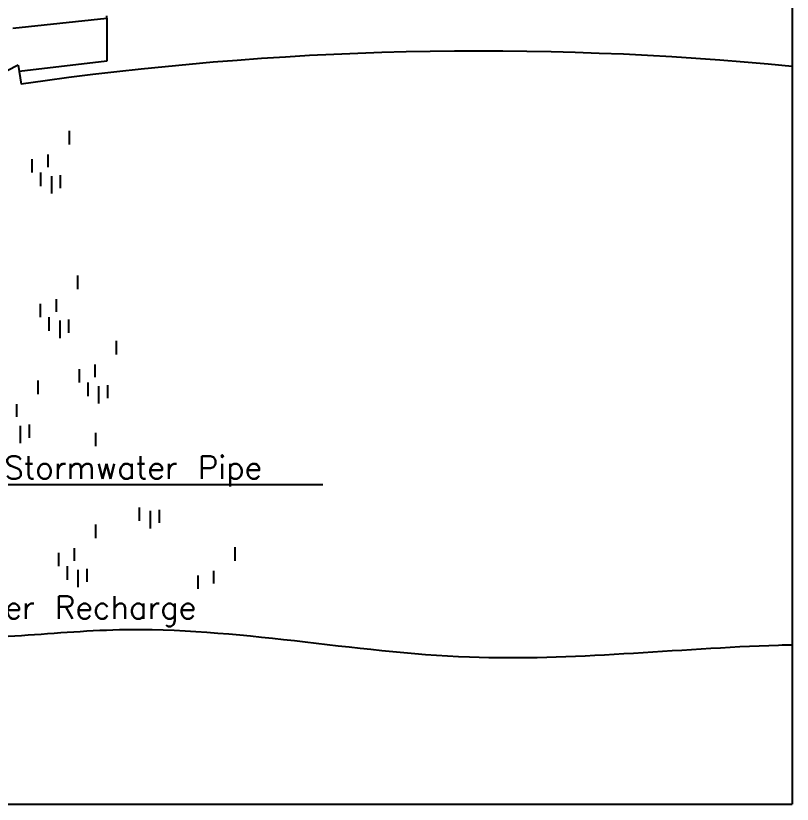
# Model space of a CAD drawing. Header units: millimetres. Extents: x 7 to 784, y -168 to 358.
# Drawn here: x 324 to 392.3, y 24.8 to 94.1 of the extents above; entities that cross this region are included whole.
import ezdxf

# ---------------------------------------------------------------- set-up
doc = ezdxf.new("R2010")
doc.units = ezdxf.units.MM
doc.layers.add('wall', color=5, linetype='Continuous')
doc.styles.get("Standard").update_dxf_attribs({"font": 'txt.shx'})

msp = doc.modelspace()

# ---------------------------------------------------------------- linework, layer by layer
for p, q in [((392.33927, 208.39211), (392.33927, 24.75245)), ((323.78665, 93.04209), (332.04763, 93.91695)), ((332.04763, 93.91695), (332.04763, 94.11914)), ((332.04763, 93.91695), (332.04763, 90.13527)), ((324.26214, 89.76798), (321.97105, 88.6122)), ((324.26214, 89.76798), (324.50524, 88.094)), ((332.04763, 90.13527), (324.34225, 89.21634)), ((328.72353, 83.98348), (328.72353, 82.79058)), ((326.85511, 81.91398), (326.85511, 80.79338)), ((325.4634, 81.48924), (325.4634, 80.32345)), ((326.22252, 80.32345), (326.22252, 79.13056)), ((327.17141, 80.01619), (327.17141, 78.47085)), ((327.95764, 80.10656), (327.95764, 78.94982)), ((329.45554, 71.2649), (329.45554, 70.072)), ((326.19541, 68.77066), (326.19541, 67.60488)), ((327.58712, 69.19541), (327.58712, 68.07481)), ((326.95452, 67.60488), (326.95452, 66.41198)), ((327.90342, 67.29762), (327.90342, 65.75227)), ((328.68964, 67.38799), (328.68964, 66.23124)), ((332.87537, 65.5118), (332.87537, 64.31891)), ((331.00695, 63.44231), (331.00695, 62.32171)), ((329.61524, 63.01756), (329.61524, 61.85178)), ((325.97852, 62.02334), (325.97852, 60.83045)), ((330.37435, 61.85178), (330.37435, 60.65888)), ((331.32325, 61.54452), (331.32325, 59.99918)), ((332.10948, 61.63489), (332.10948, 60.47814)), ((324.1101, 59.95385), (324.1101, 58.83325)), ((324.42639, 58.05606), (324.42639, 56.51072)), ((325.21262, 58.14643), (325.21262, 56.98968)), ((331.0568, 57.43744), (331.0568, 56.24455)), ((320.04261, 52.88128), (351.0551, 52.88128)), ((334.90363, 50.87171), (334.90363, 49.67882)), ((336.63875, 50.65482), (336.63875, 49.49808)), ((335.85253, 50.56445), (335.85253, 49.01911)), ((331.0568, 49.35052), (331.0568, 48.15762)), ((329.18838, 47.28102), (329.18838, 46.16042)), ((343.30643, 47.36179), (343.30643, 46.1689)), ((327.79666, 46.85628), (327.79666, 45.6905)), ((328.55578, 45.6905), (328.55578, 44.4976)), ((329.50468, 45.38323), (329.50468, 43.83789)), ((330.2909, 45.47361), (330.2909, 44.31686)), ((341.43801, 45.2923), (341.43801, 44.1717)), ((340.0463, 44.86756), (340.0463, 43.70177)), ((194.59931, 24.75245), (392.33927, 24.75245))]:
    msp.add_line(p, q)
msp.add_arc((364.87612, -189.89374), 280.90388, 84.3893971, 98.2630346)
at = {"layer": 'wall'}
msp.add_open_spline([(289.8857, 40.03892), (295.30803, 40.61697), (303.60845, 41.50185), (314.84986, 39.20486), (323.93522, 39.47001), (340.36212, 41.00651), (362.70688, 36.12714), (382.46924, 38.52126), (391.93966, 38.77832), (392.33927, 38.78771)], degree=3, knots=[0, 0, 0, 0, 16.22525023, 24.83733744, 34.16361563, 43.37031844, 74.2552873, 101.46881141, 102.66766726, 102.66766726, 102.66766726, 102.66766726], dxfattribs=at)

# ---------------------------------------------------------------- texts
at = {"char_height": 2, "width": 173.654321, "attachment_point": 1}
for s, insert in [('Stormwater Pipe', (323.01807, 55.3707)), ('Aquifer Recharge', (316.53303, 43.06721))]:
    msp.add_mtext(s, dxfattribs=dict(at, insert=insert))

doc.saveas('drawing.dxf')
